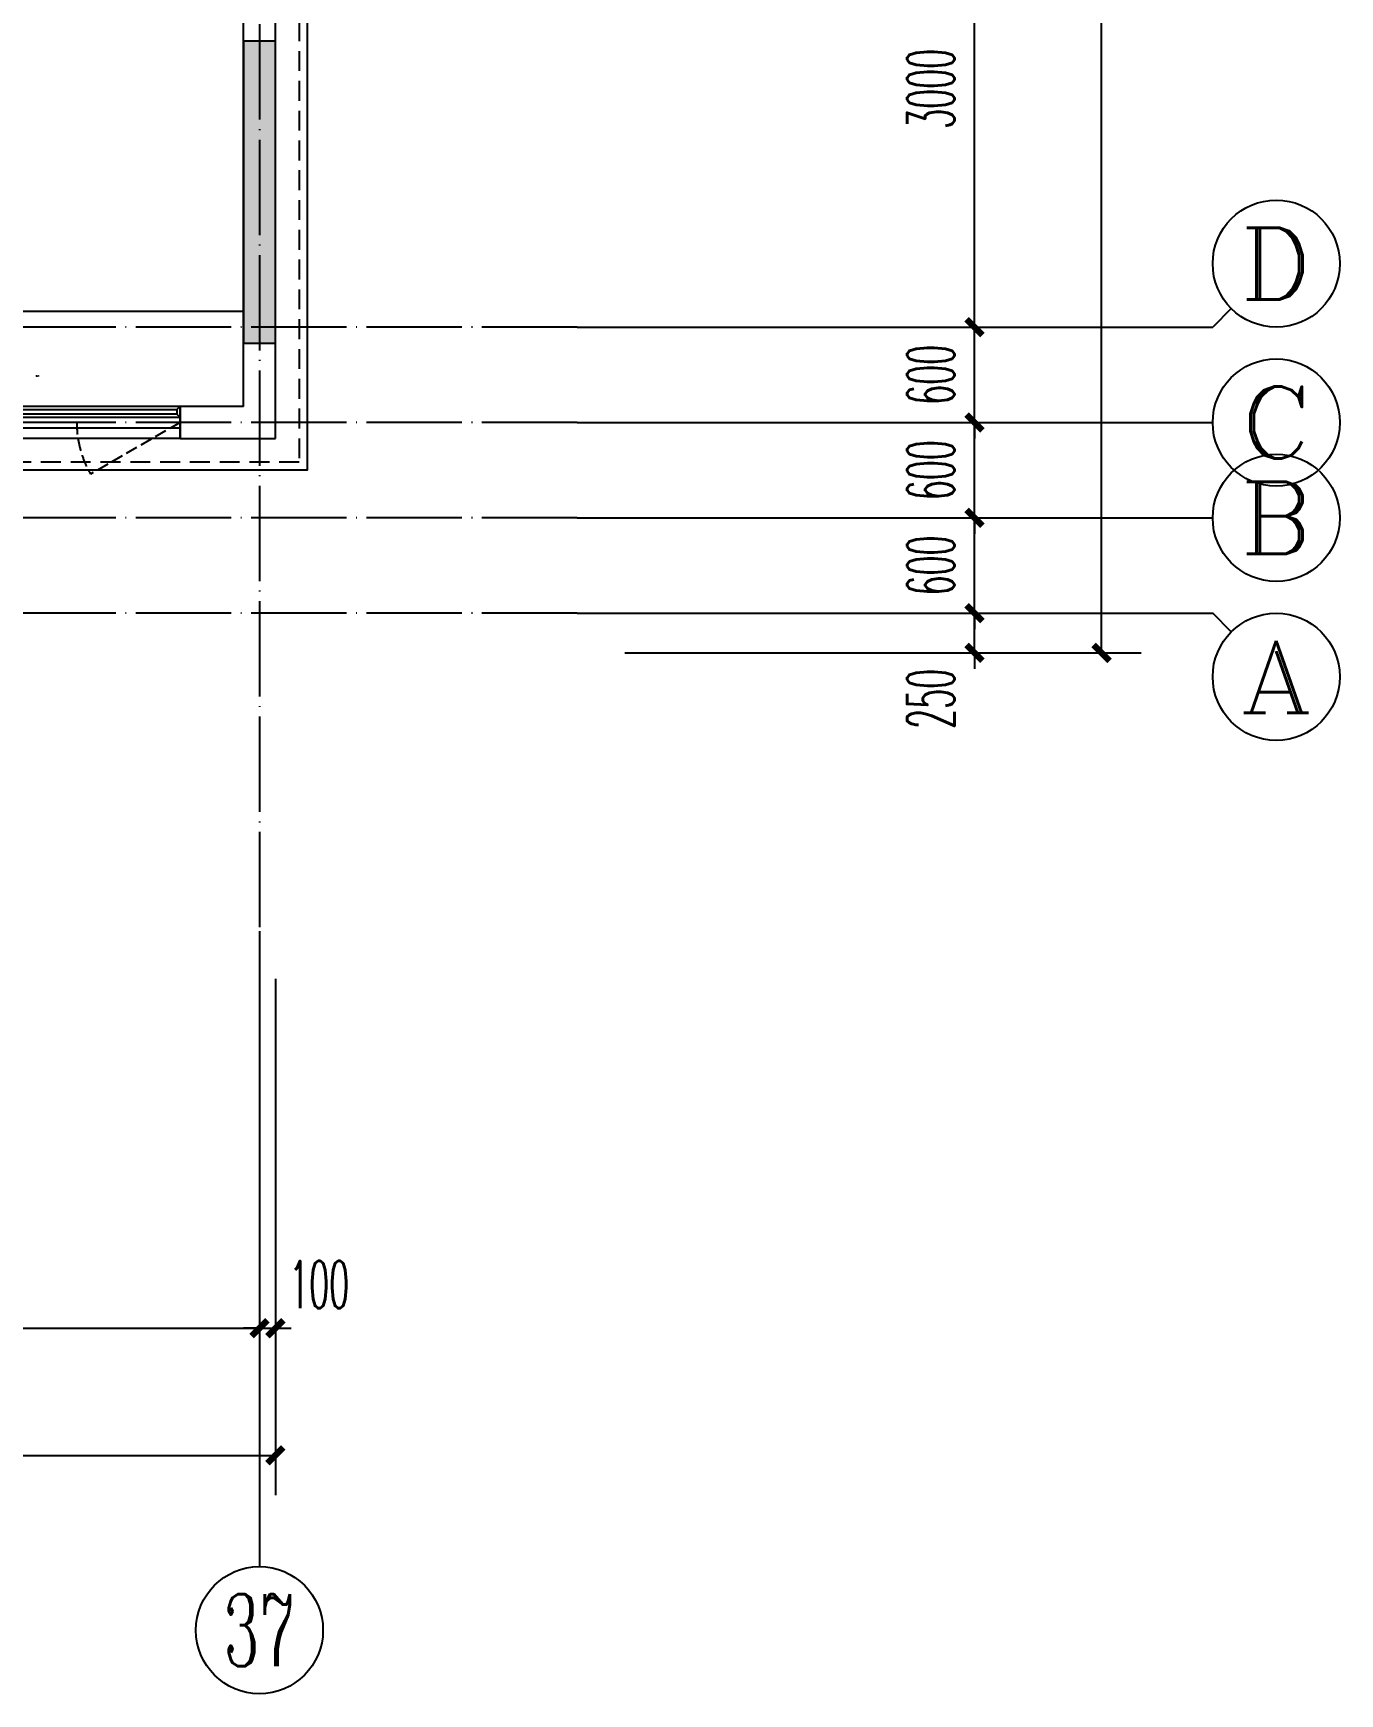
# Model space of a CAD drawing. Extents: x 27938 to 1507990, y 110129 to 923079.
# Drawn here: x 876493 to 884717, y 588649 to 599099 of the extents above; entities that cross this region are included whole.
import ezdxf
from ezdxf.enums import TextEntityAlignment as Align

# ---------------------------------------------------------------- set-up
doc = ezdxf.new("R2010")
doc.units = 0
doc.header["$LTSCALE"] = 1000
doc.header["$MEASUREMENT"] = 0
for name, pattern in [('DASH', [0.35, 0.25, -0.1]), ('DOTE', [2.42, 2, -0.2, 0.02, -0.2]), ('HIDDEN', [0.375, 0.25, -0.125])]:
    doc.linetypes.add(name, pattern=pattern)
for name, color, linetype in [('3-栏杆1', 135, 'Continuous'), ('3.5方案汇报，与郭总、侯月琴确定户型_t8$0$2020.03.04 -1安徽标准化洋房户型(UA）_t8_t8$0$看线', 154, 'Continuous'), ('AXIS', 3, 'Continuous'), ('AXIS_TEXT', 7, 'Continuous'), ('COLUMN', 9, 'Continuous'), ('DOTE', 1, 'Continuous'), ('PUB_HATCH', 8, 'Continuous'), ('WALL', 9, 'Continuous'), ('WINDOW', 4, 'Continuous'), ('WINDOW_TEXT', 7, 'Continuous'), ('看线', 251, 'Continuous')]:
    doc.layers.add(name, color=color, linetype=linetype)
doc.styles.add('_TCH_AXIS', font='COMPLEX', dxfattribs={"bigfont": 'GBCBIG'})
doc.styles.add('_TCH_DIM_T3', font='SIMPLEX.shx', dxfattribs={"width": 0.494118, "bigfont": 'GBCBIG.shx'})
doc.styles.add('_TCH_WINDOW', font='SIMPLEX.shx', dxfattribs={"width": 0.7, "height": 3.5, "bigfont": 'GBCBIG.shx'})
doc.styles.add('COMPLEX', font='COMPLEX')
doc.dimstyles.new('_TCH_ARCH&&100', dxfattribs={"dimtxt": 297.5, "dimasz": 100, "dimexe": 250, "dimexo": 300, "dimgap": 126.25, "dimtad": 1, "dimdec": 0, "dimzin": 0, "dimdsep": 46, "dimtxsty": '_TCH_DIM_T3', "dimblk": 'ARCHTICK', "dimcen": 0.09, "dimclrt": 4, "dimazin": 2, "dimtfac": 1, "dimtdec": 0, "dimtix": 1, "dimtmove": 2, "dimatfit": 3, "dimfxl": 100, "dimtolj": 1, "dimtzin": 0, "dimarcsym": 0})

# ---------------------------------------------------------------- blocks, each defined once
blk = doc.blocks.new('GFDGFSDFGD')
at = {"layer": 'PUB_HATCH'}
blk.add_hatch(color=0, dxfattribs=at).paths.add_polyline_path([(470717, 367424), (470517, 367424), (470517, 365524), (470717, 365524)])
at = {"layer": 'COLUMN', "color": 0}
for p, q in [((470717, 367424), (470517, 367424)), ((470517, 367424), (470517, 365524)), ((470717, 365524), (470717, 367424)), ((470517, 365524), (470717, 365524))]:
    blk.add_line(p, q, dxfattribs=at)
blk = doc.blocks.new('_ArchTick')
at = {"color": 0, "linetype": 'ByBlock', "const_width": 0.4}
blk.add_lwpolyline([(-0.5, -0.5), (0.5, 0.5)], dxfattribs=at)
blk = doc.blocks.new('*D824')
at = {"layer": 'AXIS', "color": 0, "lineweight": -2}
for p, q in [((882417, 595449), (882417, 595549)), ((880217, 595449), (882667, 595449)), ((882417, 595199), (882417, 595449)), ((880217, 595199), (882667, 595199)), ((882417, 595199), (882417, 595099))]:
    blk.add_line(p, q, dxfattribs=at)
at = {"layer": 'Defpoints', "color": 0}
for p in [(879917, 595449), (882417, 595449), (879917, 595199)]:
    blk.add_point(p, dxfattribs=at)
at = {"layer": 'AXIS', "color": 0, "lineweight": -2, "xscale": 100, "yscale": 100, "zscale": 100}
for p, rotation in [((882417, 595449), 270), ((882417, 595199), 90)]:
    blk.add_blockref('_ArchTick', p, dxfattribs=dict(at, rotation=rotation))
at = {"layer": 'AXIS', "color": 4, "insert": (882142, 594910), "char_height": 297.5, "attachment_point": 5, "rotation": 90, "style": '_TCH_DIM_T3'}
blk.add_mtext('\\A1;250', dxfattribs=at)
blk = doc.blocks.new('*D825')
at = {"layer": 'AXIS', "color": 0, "lineweight": -2}
for p, q in [((882417, 596049), (882417, 596149)), ((880217, 596049), (882667, 596049)), ((882417, 595449), (882417, 596049)), ((880217, 595449), (882667, 595449)), ((882417, 595449), (882417, 595349))]:
    blk.add_line(p, q, dxfattribs=at)
at = {"layer": 'Defpoints', "color": 0}
for p in [(879917, 596049), (882417, 596049), (879917, 595449)]:
    blk.add_point(p, dxfattribs=at)
at = {"layer": 'AXIS', "color": 0, "lineweight": -2, "xscale": 100, "yscale": 100, "zscale": 100}
for p, rotation in [((882417, 596049), 270), ((882417, 595449), 90)]:
    blk.add_blockref('_ArchTick', p, dxfattribs=dict(at, rotation=rotation))
at = {"layer": 'AXIS', "color": 4, "insert": (882142, 595749), "char_height": 297.5, "attachment_point": 5, "rotation": 90, "style": '_TCH_DIM_T3'}
blk.add_mtext('\\A1;600', dxfattribs=at)
blk = doc.blocks.new('*D826')
at = {"layer": 'AXIS', "color": 0, "lineweight": -2}
for p, q in [((882417, 596649), (882417, 596749)), ((880217, 596649), (882667, 596649)), ((882417, 596049), (882417, 596649)), ((880217, 596049), (882667, 596049)), ((882417, 596049), (882417, 595949))]:
    blk.add_line(p, q, dxfattribs=at)
at = {"layer": 'Defpoints', "color": 0}
for p in [(879917, 596649), (882417, 596649), (879917, 596049)]:
    blk.add_point(p, dxfattribs=at)
at = {"layer": 'AXIS', "color": 0, "lineweight": -2, "xscale": 100, "yscale": 100, "zscale": 100}
for p, rotation in [((882417, 596649), 270), ((882417, 596049), 90)]:
    blk.add_blockref('_ArchTick', p, dxfattribs=dict(at, rotation=rotation))
at = {"layer": 'AXIS', "color": 4, "insert": (882142, 596349), "char_height": 297.5, "attachment_point": 5, "rotation": 90, "style": '_TCH_DIM_T3'}
blk.add_mtext('\\A1;600', dxfattribs=at)
blk = doc.blocks.new('*D827')
at = {"layer": 'AXIS', "color": 0, "lineweight": -2}
for p, q in [((882417, 597249), (882417, 597349)), ((880217, 597249), (882667, 597249)), ((882417, 596649), (882417, 597249)), ((880217, 596649), (882667, 596649)), ((882417, 596649), (882417, 596549))]:
    blk.add_line(p, q, dxfattribs=at)
at = {"layer": 'Defpoints', "color": 0}
for p in [(879917, 597249), (882417, 597249), (879917, 596649)]:
    blk.add_point(p, dxfattribs=at)
at = {"layer": 'AXIS', "color": 0, "lineweight": -2, "xscale": 100, "yscale": 100, "zscale": 100}
for p, rotation in [((882417, 597249), 270), ((882417, 596649), 90)]:
    blk.add_blockref('_ArchTick', p, dxfattribs=dict(at, rotation=rotation))
at = {"layer": 'AXIS', "color": 4, "insert": (882142, 596949), "char_height": 297.5, "attachment_point": 5, "rotation": 90, "style": '_TCH_DIM_T3'}
blk.add_mtext('\\A1;600', dxfattribs=at)
blk = doc.blocks.new('*D828')
at = {"layer": 'AXIS', "color": 0, "lineweight": -2}
for p, q in [((880217, 600249), (882667, 600249)), ((882417, 597249), (882417, 600249)), ((880217, 597249), (882667, 597249))]:
    blk.add_line(p, q, dxfattribs=at)
at = {"layer": 'Defpoints', "color": 0}
for p in [(879917, 600249), (882417, 600249), (879917, 597249)]:
    blk.add_point(p, dxfattribs=at)
at = {"layer": 'AXIS', "color": 0, "lineweight": -2, "xscale": 100, "yscale": 100, "zscale": 100}
for p, rotation in [((882417, 600249), 90), ((882417, 597249), 270)]:
    blk.add_blockref('_ArchTick', p, dxfattribs=dict(at, rotation=rotation))
at = {"layer": 'AXIS', "color": 4, "insert": (882142, 598749), "char_height": 297.5, "attachment_point": 5, "rotation": 90, "style": '_TCH_DIM_T3'}
blk.add_mtext('\\A1;3000', dxfattribs=at)
blk = doc.blocks.new('*D839')
at = {"layer": 'AXIS', "color": 0, "lineweight": -2}
for p, q in [((880217, 611249), (883467, 611249)), ((883217, 595199), (883217, 611249)), ((880217, 595199), (883467, 595199))]:
    blk.add_line(p, q, dxfattribs=at)
at = {"layer": 'Defpoints', "color": 0}
for p in [(879917, 611249), (883217, 611249), (879917, 595199)]:
    blk.add_point(p, dxfattribs=at)
at = {"layer": 'AXIS', "color": 0, "lineweight": -2, "xscale": 100, "yscale": 100, "zscale": 100}
for p, rotation in [((883217, 611249), 90), ((883217, 595199), 270)]:
    blk.add_blockref('_ArchTick', p, dxfattribs=dict(at, rotation=rotation))
at = {"layer": 'AXIS', "color": 4, "insert": (882942, 603224), "char_height": 297.5, "attachment_point": 5, "rotation": 90, "style": '_TCH_DIM_T3'}
blk.add_mtext('\\A1;16050', dxfattribs=at)
blk = doc.blocks.new('*D885')
at = {"layer": 'AXIS', "color": 0, "lineweight": -2}
for p, q in [((877917, 593149), (877917, 590699)), ((878017, 593149), (878017, 590699)), ((877917, 590949), (877817, 590949)), ((877917, 590949), (878017, 590949)), ((878017, 590949), (878117, 590949))]:
    blk.add_line(p, q, dxfattribs=at)
at = {"layer": 'Defpoints', "color": 0}
for p in [(877917, 593449), (878017, 593449), (878017, 590949)]:
    blk.add_point(p, dxfattribs=at)
at = {"layer": 'AXIS', "color": 0, "lineweight": -2, "xscale": 100, "yscale": 100, "zscale": 100}
blk.add_blockref('_ArchTick', (877917, 590949), dxfattribs=at)
at = {"layer": 'AXIS', "color": 0, "lineweight": -2, "xscale": 100, "yscale": 100, "zscale": 100, "rotation": 180}
blk.add_blockref('_ArchTick', (878017, 590949), dxfattribs=at)
at = {"layer": 'AXIS', "color": 4, "insert": (878292, 591224), "char_height": 297.5, "attachment_point": 5, "style": '_TCH_DIM_T3'}
blk.add_mtext('\\A1;100', dxfattribs=at)
blk = doc.blocks.new('*D886')
at = {"layer": 'AXIS', "color": 0, "lineweight": -2}
for p, q in [((874417, 593149), (874417, 590699)), ((877917, 593149), (877917, 590699)), ((874417, 590949), (877917, 590949))]:
    blk.add_line(p, q, dxfattribs=at)
at = {"layer": 'Defpoints', "color": 0}
for p in [(874417, 593449), (877917, 593449), (877917, 590949)]:
    blk.add_point(p, dxfattribs=at)
at = {"layer": 'AXIS', "color": 0, "lineweight": -2, "xscale": 100, "yscale": 100, "zscale": 100, "rotation": 180}
blk.add_blockref('_ArchTick', (874417, 590949), dxfattribs=at)
at = {"layer": 'AXIS', "color": 0, "lineweight": -2, "xscale": 100, "yscale": 100, "zscale": 100}
blk.add_blockref('_ArchTick', (877917, 590949), dxfattribs=at)
at = {"layer": 'AXIS', "color": 4, "insert": (876167, 591224), "char_height": 297.5, "attachment_point": 5, "style": '_TCH_DIM_T3'}
blk.add_mtext('\\A1;3500', dxfattribs=at)
blk = doc.blocks.new('*D899')
at = {"layer": 'AXIS', "color": 0, "lineweight": -2}
for p, q in [((827817, 593149), (827817, 589899)), ((878017, 593149), (878017, 589899)), ((827817, 590149), (878017, 590149))]:
    blk.add_line(p, q, dxfattribs=at)
at = {"layer": 'Defpoints', "color": 0}
for p in [(827817, 593449), (878017, 593449), (878017, 590149)]:
    blk.add_point(p, dxfattribs=at)
at = {"layer": 'AXIS', "color": 0, "lineweight": -2, "xscale": 100, "yscale": 100, "zscale": 100, "rotation": 180}
blk.add_blockref('_ArchTick', (827817, 590149), dxfattribs=at)
at = {"layer": 'AXIS', "color": 0, "lineweight": -2, "xscale": 100, "yscale": 100, "zscale": 100}
blk.add_blockref('_ArchTick', (878017, 590149), dxfattribs=at)
at = {"layer": 'AXIS', "color": 4, "insert": (852917, 590424), "char_height": 297.5, "attachment_point": 5, "style": '_TCH_DIM_T3'}
blk.add_mtext('\\A1;50200', dxfattribs=at)
blk = doc.blocks.new('_AXISO')
at = {"color": 0}
blk.add_circle((0, 0), 0.5, dxfattribs=at)
at = {"layer": 'AXIS_TEXT', "color": 0, "style": 'COMPLEX', "width": 1.041667}
blk.add_attdef('A', text='', height=0.56, dxfattribs=at).set_placement((-0.25, -0.28), (0.25, -0.28), align=Align.FIT)
blk = doc.blocks.new('$WINLIB2D$00000001')
at = {"color": 0}
for points in [[(-0.5, 0.5), (-0.5, -0.5)], [(-0.5, 0.5), (0.5, 0.5)], [(0.5, -0.5), (0.5, 0.5)], [(0.5, 0.1667), (-0.5, 0.1667)], [(0.5, -0.1667), (-0.5, -0.1667)], [(-0.5, -0.5), (0.5, -0.5)]]:
    blk.add_lwpolyline(points, dxfattribs=at)

msp = doc.modelspace()

# ---------------------------------------------------------------- linework, layer by layer
at = {"layer": '3-栏杆1', "color": 8}
for p, q in [((875636.8, 596731), (877396.3, 596731)), ((877396.3, 596701.7), (875636.8, 596701.7)), ((877396.3, 596731), (877416.6, 596748.8)), ((877416.6, 596748.8), (877396.3, 596731)), ((877396.3, 596731), (877396.3, 596701.7)), ((877416.6, 596681.9), (877396.3, 596701.7))]:
    msp.add_line(p, q, dxfattribs=at)
at = {"layer": '3.5方案汇报，与郭总、侯月琴确定户型_t8$0$2020.03.04 -1安徽标准化洋房户型(UA）_t8_t8$0$看线', "color": 8, "ltscale": 10}
msp.add_line((875316.6, 597348.8), (877816.6, 597348.8), dxfattribs=at)
at = {"layer": 'AXIS', "color": 8}
for p, q in [((884033.7, 597366), (883916.6, 597248.8)), ((879916.6, 597248.8), (883916.6, 597248.8)), ((879916.6, 596648.8), (883916.6, 596648.8)), ((879916.6, 596048.8), (883916.6, 596048.8)), ((879916.6, 595448.8), (883916.6, 595448.8)), ((884033.7, 595331.7), (883916.6, 595448.8)), ((877916.6, 593448.8), (877916.6, 589448.8))]:
    msp.add_line(p, q, dxfattribs=at)
at = {"layer": 'DOTE', "color": 169, "linetype": 'DOTE', "ltscale": 0.3}
for p, q in [((877916.6, 612948.8), (877916.6, 593448.8)), ((879916.6, 597248.8), (825916.6, 597248.8)), ((879916.6, 596648.8), (825916.6, 596648.8)), ((879916.6, 596048.8), (825916.6, 596048.8)), ((879916.6, 595448.8), (825916.6, 595448.8))]:
    msp.add_line(p, q, dxfattribs=at)
at = {"layer": 'WALL', "color": 8}
for p, q in [((878016.6, 596548.8), (878016.6, 601748.8)), ((877816.6, 596748.8), (877816.6, 601648.8)), ((877816.6, 596748.8), (877416.6, 596748.8)), ((877416.6, 596748.8), (877416.6, 596548.8)), ((877416.6, 596548.8), (878016.6, 596548.8))]:
    msp.add_line(p, q, dxfattribs=at)
at = {"layer": 'WINDOW', "color": 8, "linetype": 'DASH', "ltscale": 0.3}
msp.add_lwpolyline([(877416.6, 596648.8), (876853.4, 596324.2, -0.1314846), (876766.6, 596648.8)], format="xyb", dxfattribs=at)
at = {"layer": '看线', "color": 8, "linetype": 'HIDDEN', "ltscale": 0.5}
msp.add_lwpolyline([(867866.6, 608048.8), (867866.6, 606598.8), (869966.6, 606598.8), (869966.6, 605798.8), (876366.6, 605798.8), (876366.6, 604798.8), (878166.6, 604798.8), (878166.6, 596398.8), (875216.6, 596398.8)], dxfattribs=at)
at = {"layer": '看线', "color": 8}
msp.add_lwpolyline([(867916.6, 608048.8), (867916.6, 606648.8), (870016.6, 606648.8), (870016.6, 605848.8), (876416.6, 605848.8), (876416.6, 604848.8), (878216.6, 604848.8), (878216.6, 596348.8), (875366.6, 596348.8)], dxfattribs=at)

# ---------------------------------------------------------------- block references
at = {"color": 8}
msp.add_blockref('GFDGFSDFGD', (407300, 231625.1), dxfattribs=at)
at = {"layer": 'AXIS', "color": 8}
ref = msp.add_blockref('_AXISO', (884316.6, 597648.8), dxfattribs=dict(at, xscale=800, yscale=800, zscale=800))
ref.add_attrib('A', 'D', dxfattribs={"layer": 'AXIS_TEXT', "color": 8, "ltscale": 0.5, "height": 452.5, "style": '_TCH_AXIS', "width": 1.235294}).set_placement((884090.3, 597422.5), (884542.9, 597422.5), align=Align.FIT)
ref = msp.add_blockref('_AXISO', (884316.6, 596648.8), dxfattribs=dict(at, xscale=800, yscale=800, zscale=800))
ref.add_attrib('A', 'C', dxfattribs={"layer": 'AXIS_TEXT', "color": 8, "ltscale": 0.5, "height": 452.5, "style": '_TCH_AXIS', "width": 1.4}).set_placement((884090.3, 596422.5), (884542.9, 596422.5), align=Align.FIT)
ref = msp.add_blockref('_AXISO', (884316.6, 596048.8), dxfattribs=dict(at, xscale=800, yscale=800, zscale=800))
ref.add_attrib('A', 'B', dxfattribs={"layer": 'AXIS_TEXT', "color": 8, "ltscale": 0.5, "height": 452.5, "style": '_TCH_AXIS', "width": 1.235294}).set_placement((884090.3, 595822.5), (884542.9, 595822.5), align=Align.FIT)
ref = msp.add_blockref('_AXISO', (884316.6, 595048.8), dxfattribs=dict(at, xscale=800, yscale=800, zscale=800))
ref.add_attrib('A', 'A', dxfattribs={"layer": 'AXIS_TEXT', "color": 8, "ltscale": 0.5, "height": 452.5, "style": '_TCH_AXIS', "width": 1.166667}).set_placement((884090.3, 594822.5), (884542.9, 594822.5), align=Align.FIT)
ref = msp.add_blockref('_AXISO', (877916.6, 589048.8), dxfattribs=dict(at, xscale=800, yscale=800, zscale=800))
ref.add_attrib('A', '37', dxfattribs={"layer": 'AXIS_TEXT', "color": 8, "ltscale": 0.5, "height": 452.55, "style": '_TCH_AXIS', "width": 0.636364}).set_placement((877690.3, 588822.5), (878142.8, 588822.5), align=Align.FIT)
at = {"layer": 'WINDOW', "color": 8}
ref = msp.add_blockref('$WINLIB2D$00000001', (876516.6, 596648.8), dxfattribs=dict(at, xscale=1800, yscale=200, zscale=1800, rotation=179.9999999950641))
ref.add_attrib('A', 'TC1817', (876509.2, 596938.3), dxfattribs={"layer": 'WINDOW_TEXT', "color": 8, "ltscale": 0.5, "height": 5.95, "rotation": 360, "style": '_TCH_WINDOW', "width": 0.494118})

# ---------------------------------------------------------------- dimensions: what is measured, and where the dimension line sits
at = {"layer": 'AXIS', "color": 8}
for p1, p2, distance, picture, middle in [((879916.6, 595198.8), (879916.6, 611248.8), -3300, '*D839', (882941.6, 603223.8)), ((879916.6, 597248.8), (879916.6, 600248.8), -2500, '*D828', (882141.6, 598748.8)), ((879916.6, 596648.8), (879916.6, 597248.8), -2500, '*D827', (882141.6, 596948.8)), ((879916.6, 596048.8), (879916.6, 596648.8), -2500, '*D826', (882141.6, 596348.8)), ((879916.6, 595448.8), (879916.6, 596048.8), -2500, '*D825', (882141.6, 595748.8)), ((827816.6, 593448.8), (878016.6, 593448.8), -3300, '*D899', (852916.6, 590423.8)), ((874416.6, 593448.8), (877916.6, 593448.8), -2500, '*D886', (876166.6, 591223.8))]:
    dim = msp.add_aligned_dim(p1=p1, p2=p2, distance=distance, dimstyle='_TCH_ARCH&&100', dxfattribs=at)
    dim.commit()
    dim.dimension.update_dxf_attribs({"geometry": picture, "text_midpoint": middle})
for base, p1, p2, angle, picture, middle in [((882416.6, 595448.8), (879916.6, 595198.8), (879916.6, 595448.8), 90, '*D824', (882141.6, 594909.8)), ((878016.6, 590948.8), (877916.6, 593448.8), (878016.6, 593448.8), 0, '*D885', (878291.6, 591223.8))]:
    dim = msp.add_linear_dim(base=base, p1=p1, p2=p2, angle=angle, dimstyle='_TCH_ARCH&&100', dxfattribs=at)
    dim.commit()
    dim.dimension.update_dxf_attribs({"geometry": picture, "text_midpoint": middle, "dimtype": 129})

doc.saveas('drawing.dxf')
